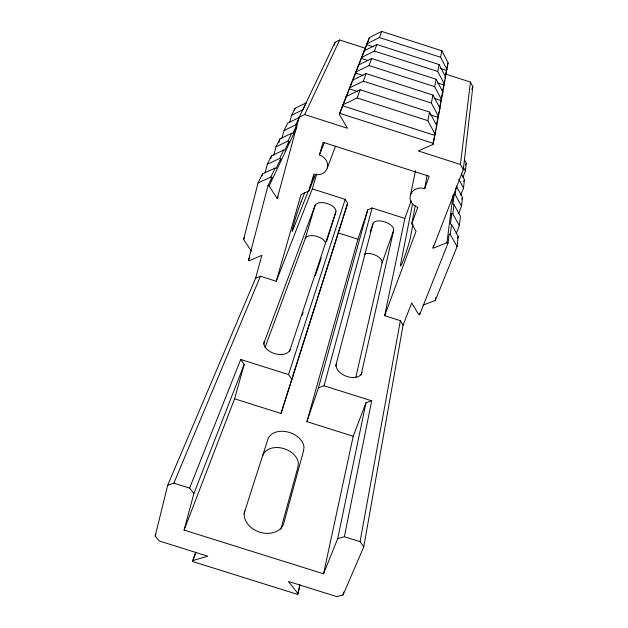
<?xml version="1.0" encoding="UTF-8"?>
<svg xmlns="http://www.w3.org/2000/svg" width="628" height="628" viewBox="0 0 628 628"><rect width="100%" height="100%" fill="white"/><g stroke="black" fill="none" stroke-linecap="round" stroke-linejoin="round"><path stroke-width="0.94" d="M423.029 305.075L435.298 300.459L457.082 246.545L458.197 236.387L451.508 224.392L450.441 224.047L451.775 213.489L452.819 213.826L459.382 225.664L456.156 233.726M459.382 225.664L460.418 216.205L453.973 204.5L452.945 204.171L454.185 194.319L455.198 194.641L461.517 206.196L458.636 213.465M461.517 206.196L462.491 197.357L456.273 185.935M460.669 195.253L463.519 188L464.43 179.718L461.195 173.721M462.93 177.284L465.395 170.949L466.251 163.186L464.461 159.834M195.748 552.302L192.49 561.479L297.617 594.402L297.947 593.562L288.472 581.473L336.694 596.6L343.053 594.952L363.777 546.823L403.066 325.1L411.725 302.986L418.57 314.369L419.614 314.699L448.039 243.083L446.94 242.738L432.928 248.327L463.299 169.78L472.829 86.727L470.45 82.072L445.26 73.971M463.299 169.78L460.442 164.458L470.45 82.072M457.082 246.545L450.276 234.401L451.508 224.392M452.819 213.826L453.973 204.5M455.198 194.641L456.038 187.874M448.039 243.083L449.185 234.056L450.276 234.401M446.94 242.738L453.008 195.277M435.298 300.459L435.683 297.554M433.077 247.361L433.359 245.438M419.614 314.699L419.92 312.775M460.442 164.458L418.279 150.956L433.014 144.424L435.801 129.062M436.146 127.146L438.234 115.623M438.58 113.707L438.933 111.784M439.278 109.869L443.972 83.948M444.326 82.032L444.671 80.109M445.017 78.194L447.105 66.67M433.014 144.424L436.805 125.569L429.544 112.074L360.127 89.773L346.209 96.484L339.685 113.299L339.363 114.382L347.433 128.238L304.698 114.555L299.203 117.216L277.223 198.629L269.145 185.967L268.038 185.613L248.437 260.259L249.489 260.596L261.86 255.306L255.588 278.251L167.684 485.248L155.171 536.061L159.347 541.022L207.766 556.18L192.741 560.6M346.209 96.484L345.895 97.544L352.661 80.133L366.108 73.57L432.967 95.071L439.938 108.181L436.429 126.613L436.805 125.569M352.661 80.133L352.355 81.169L358.659 64.935L371.666 58.522L436.154 79.269L442.858 92.018L439.576 109.194L439.938 108.181M358.659 64.935L358.36 65.94L364.248 50.766L376.839 44.494L439.113 64.551L445.582 76.954L442.505 93.007L442.858 92.018M364.248 50.766L363.957 51.747L369.468 37.539L381.667 31.4L441.884 50.805L448.117 62.871L445.236 77.911L445.582 76.954M363.777 546.823L360.056 541.65L400.358 320.68L384.658 315.711L404.864 218.434L411.183 200.905M384.658 315.711L416.05 231.222L411.772 223.819L417.808 207.35A11.226 9.938 8.8 0 1 410.579 194.578A11.226 9.938 8.8 0 1 424.677 188.62L427.134 175.133M412.918 224.384L410.563 236.717A16.564 1.177 -72.2 0 1 404.62 256.774A16.564 1.177 -72.2 0 1 400.429 265.189L412.533 203.927M343.053 594.952L343.602 592.063M411.772 223.819L415.312 205.537M435.22 134.345L427.817 120.662L429.544 112.074M438.47 116.321L431.365 103.031L432.967 95.071M441.492 99.593L434.662 86.672L436.154 79.269M444.302 84.019L437.724 71.459L439.113 64.551M446.924 69.48L440.589 57.258L441.884 50.805M323.53 573.811L337.699 538.628L344.364 536.72L371.69 400.829L324.056 385.78L318.459 387.774L306.904 421.631L353.211 436.256L323.53 573.811L184.083 530.087L193.895 493.482L244.198 364.35L240.712 359.475L189.625 488.137L193.895 493.482M410.563 194.641L415.5 170.683M337.699 538.628L365.975 402.784L371.69 400.829M361.061 375.073L393.654 230.382A10.872 5.432 19.1 0 0 384.579 221.833A10.872 5.432 19.1 0 0 372.961 223.788L370.182 231.975M355.809 377.334L382.06 262.983L393.654 230.382M297.617 594.402L299.862 584.99M297.947 593.562L299.988 584.99M251.365 251.059L243.593 239.433L258.022 182.983L262.535 173.885L275.142 168.021L276.21 168.367L280.755 158.798L279.703 158.46L267.3 164.269L265.118 172.692M262.049 175.777L262.535 173.885M270.77 158.617L271.5 155.791L283.723 150.029L284.759 150.359L288.998 141.441L287.977 141.119L275.951 146.826L273.722 155.352M335.682 366.022L372.961 223.788M278.895 142.658L279.876 138.906L291.737 133.246L292.734 133.568L296.691 125.231L295.709 124.909L284.037 130.522L282.043 138.074M271.163 180.275L271.916 177.426L270.817 177.08L258.022 182.983M289.602 122.774L291.604 115.246L295.058 108.291L306.244 102.835L302.947 109.743L291.604 115.246M280.253 160.682L280.755 158.798M294.556 110.151L295.058 108.291M288.236 144.275L288.998 141.441M295.937 128.041L296.691 125.231M324.056 385.78L372.121 207.978L404.864 218.434M280.81 529.333L297.931 467.067L298.386 463.276A18.534 13.251 18.4 0 0 281.807 448.078A18.534 13.251 18.4 0 0 262.74 455.63M318.459 387.774L367.78 209.831L372.121 207.978M184.083 530.087L234.589 398.804L244.198 364.35M334.182 45.216L334.975 42.39L339.67 39.996L365.394 48.262M306.904 421.631L357.944 239.205L367.78 209.831M255.588 278.251L260.424 276.234L276.257 281.281L301.048 194.523L308.937 190.991L315.397 174.639M263.485 344.183L315.13 205.34A10.88 5.44 17.1 0 1 327.29 203.558A10.88 5.44 17.1 0 1 335.862 211.95L326.686 241.309M308.937 190.991L313.827 174.129A11.241 9.97 23.5 0 0 327.306 167.959A11.241 9.97 23.5 0 0 319.401 154.951L323.075 142.305L429.207 176.272L424.677 188.62M276.257 281.281L312.32 188.887L316.677 173.987M264.992 347.567L305.271 238.522L315.13 205.34M369.468 37.539L339.363 114.382M289.532 351.413L335.862 211.95M234.589 398.804L281.022 413.467L347.629 203.401L345.204 199.382L312.32 188.887M281.022 413.467L347.629 203.401M291.887 379.375L288.542 374.547L345.204 199.382M243.978 513.798L267.905 439.247A18.777 13.157 18.4 0 1 287.137 431.852A18.777 13.157 18.4 0 1 303.991 447.065L303.56 450.841L283.809 523.061A20.441 15.614 18.6 0 1 259.772 532.167A20.441 15.614 18.6 0 1 244.81 510.815M302.217 315.35L303.143 312.571M315.413 275.535L321.246 257.943M447.458 64.755L448.117 62.871M192.49 561.479L195.457 553.284M342.951 104.735L357.112 97.96L360.127 89.773M349.639 87.787L363.306 81.161L366.108 73.57M355.848 72.055L369.06 65.571L371.666 58.522M361.626 57.407L374.414 51.072L376.839 44.494M367.019 43.748L379.406 37.547L381.667 31.4M471.809 89.459L472.829 86.727M327.29 168.021L335.548 146.12M353.211 436.256L365.975 402.784M465.544 165.007L466.251 163.186M463.731 181.516L464.43 179.718M451.061 215.294L451.775 213.489M461.784 199.155L462.491 197.357M308.67 190.143L292.53 230.806M309.745 187.419L310.829 184.703M312.265 181.068L314.063 176.531M319.401 154.951L324.495 142.289M301.095 201.776L304.737 192.686M457.474 238.2L458.197 236.387M155.171 536.061L155.917 534.247M167.684 485.248L173.854 483.175L260.424 276.234M277.223 198.629L278.016 196.847M248.437 260.259L249.63 257.598M304.698 114.555L339.67 39.996M269.145 185.967L296.926 127.139M268.038 185.613L271.916 177.426M243.593 239.433L244.433 237.674M299.203 117.216L334.975 42.39M270.817 177.08L275.142 168.021M279.703 158.46L283.723 150.029M287.977 141.119L291.737 133.246M295.709 124.909L299.226 117.546L287.71 123.104L284.037 130.522M267.3 164.269L271.5 155.791M275.951 146.826L279.876 138.906M240.712 359.475L288.542 374.547M173.854 483.175L189.625 488.137M344.364 536.72L360.056 541.65M338.186 232.91L357.944 239.205M342.637 105.818L434.835 135.405M339.685 113.299L433.399 143.365M379.406 37.547L440.589 57.258M366.728 44.714L373.228 46.81M440.087 68.334L446.587 70.43M374.414 51.072L437.724 71.459M361.328 58.404L367.827 60.492M437.457 82.896L443.957 84.992M369.06 65.571L434.662 86.672M355.542 73.076L362.992 75.47M434.623 98.502L441.131 100.59M363.306 81.161L431.365 103.031M349.333 88.838L357.654 91.507M430.706 114.979L438.101 117.35M357.112 97.96L427.817 120.662M400.358 320.68L403.066 325.1M458.723 179.137L463.519 188M463.126 166.718L465.395 170.949M362.073 372.341A13.533 8.407 20.1 0 1 347.19 376.565A13.533 8.407 20.1 0 1 336.318 364.193M364.468 254.018A10.629 5.621 19.1 0 1 376.251 255.557A10.629 5.621 19.1 0 1 382.06 262.983M305.271 238.522A10.637 5.628 17 0 1 315.915 236.104A10.637 5.628 17 0 1 325.649 243.491M290.112 349.561A13.541 8.423 16.4 0 1 274.365 353.517A13.541 8.423 16.4 0 1 264.294 341.389M292.546 230.743A16.595 0.722 -72.5 0 1 294.454 221.817A16.595 0.722 -72.5 0 1 301.071 201.855"/></g></svg>
